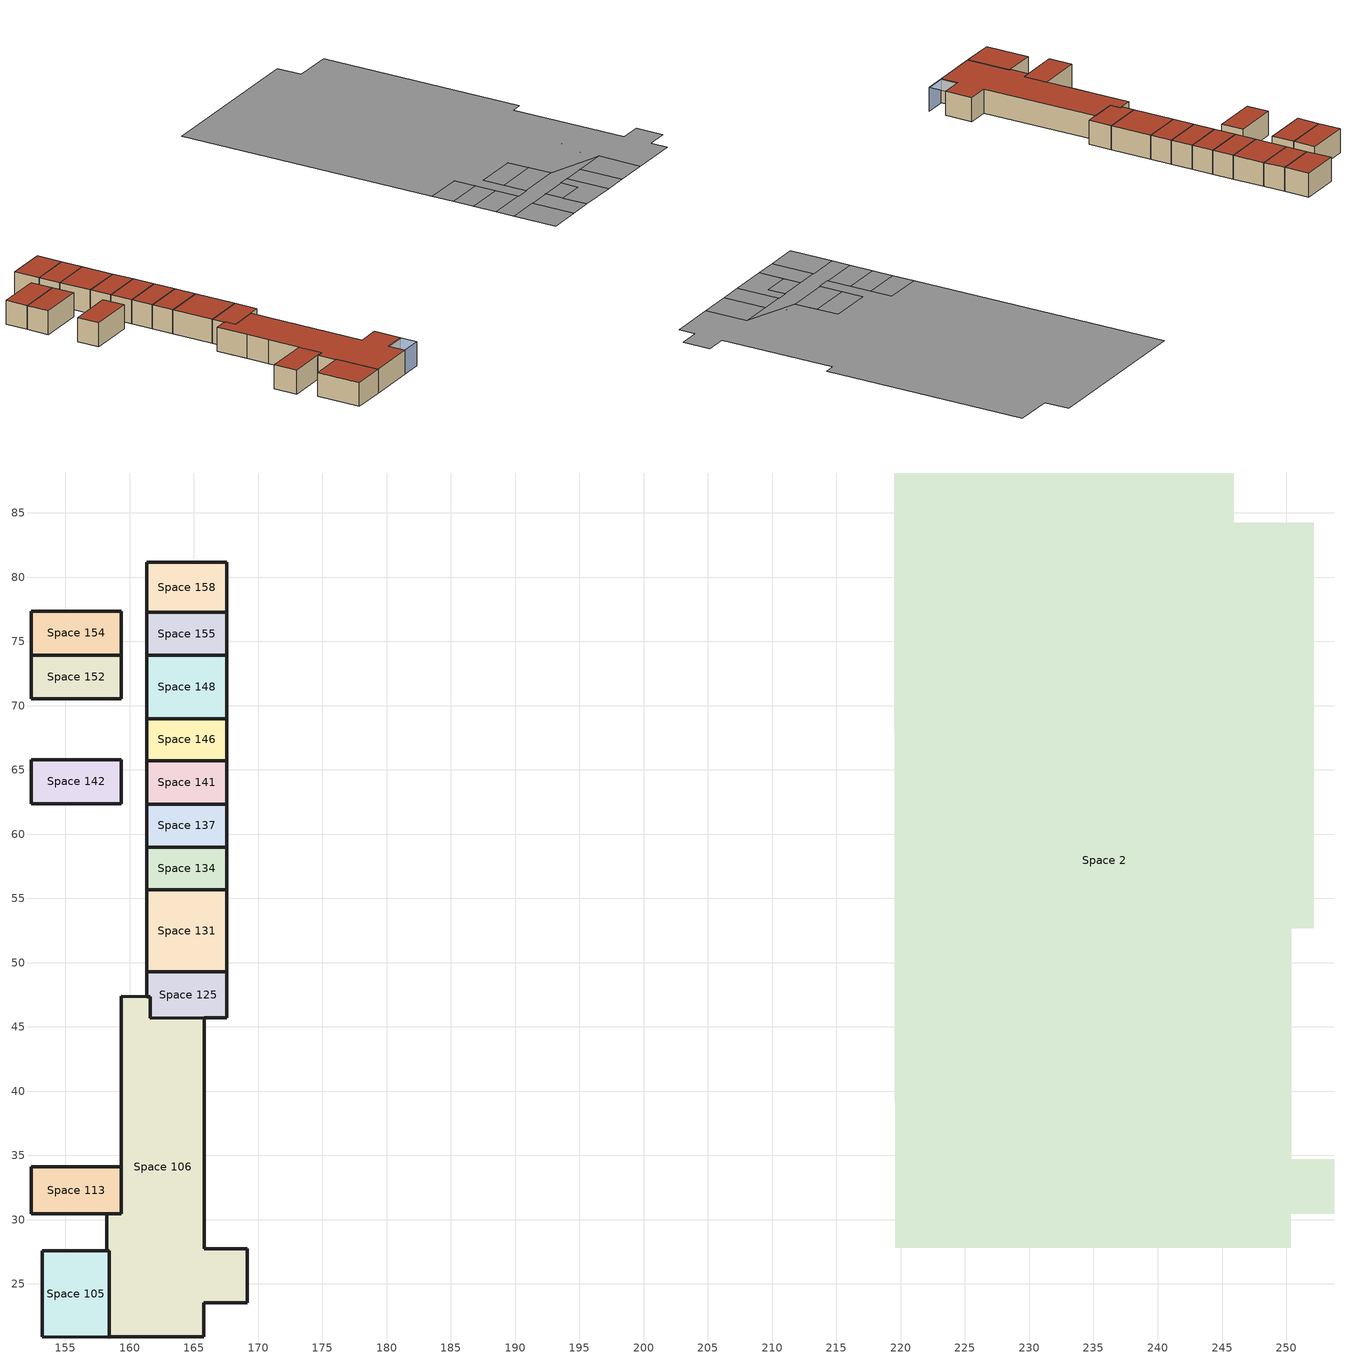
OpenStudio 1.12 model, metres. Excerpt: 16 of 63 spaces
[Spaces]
Space 105
 floor ground: 158.43,27.6 158.43,20.87 153.21,20.87 153.21,27.6 z0
 wall outside: 153.21,27.6 153.21,20.87 158.43,20.87 158.43,27.6 158.23,27.6 153.21,27.6 z0:3.66
 roof outside: 158.43,20.87 158.43,27.6 153.21,27.6 153.21,20.87 z3.66
Space 106
 floor ground: 159.35,47.38 161.33,47.36 161.61,47.36 161.61,45.69 165.81,45.72 165.81,27.76 169.15,27.76 169.15,23.53 165.78,23.53 165.78,20.87 158.43,20.87 158.43,27.6 158.23,27.6 158.23,30.46 159.35,30.46 z0
 wall outside: 159.35,47.38 159.35,42.61 159.35,39.08 159.35,34.12 159.35,30.46 158.23,30.46 158.23,27.6 158.43,27.6 158.43,20.87 165.78,20.87 165.78,23.53 169.15,23.53 169.15,27.76 165.81,27.76 165.81,45.72 161.61,45.69 161.61,47.36 161.33,47.36 159.35,47.38 z0:3.66
 roof outside: 165.78,20.87 165.78,23.53 169.15,23.53 169.15,27.76 165.81,27.76 165.81,45.72 161.61,45.69 161.61,47.36 161.33,47.36 159.35,47.38 159.35,30.46 158.23,30.46 158.23,27.6 158.43,27.6 158.43,20.87 z3.66
Space 113
 floor ground: 159.35,34.12 159.35,30.46 152.36,30.46 152.36,34.12 z0
 wall outside: 159.35,34.12 152.36,34.12 152.36,30.46 158.23,30.46 159.35,30.46 159.35,34.12 z0:3.66
 roof outside: 159.35,30.46 159.35,34.12 152.36,34.12 152.36,30.46 z3.66
Space 125
 floor ground: 167.54,49.3 167.54,45.72 165.81,45.72 161.61,45.69 161.61,47.36 161.33,47.36 161.33,49.3 z0
 wall outside: 165.81,45.72 167.54,45.72 167.54,49.3 161.33,49.3 161.33,47.36 161.61,47.36 161.61,45.69 165.81,45.72 z0:3.66
 roof outside: 161.61,45.69 165.81,45.72 167.54,45.72 167.54,49.3 161.33,49.3 161.33,47.36 161.61,47.36 z3.66
Space 131
 floor ground: 161.33,55.65 167.54,55.65 167.54,49.3 161.33,49.3 z0
 wall outside: 167.54,49.3 167.54,55.65 161.33,55.65 161.33,49.3 167.54,49.3 z0:3.66
 roof outside: 167.54,49.3 167.54,55.65 161.33,55.65 161.33,49.3 z3.66
Space 134
 floor ground: 161.33,59 167.54,59 167.54,55.65 161.33,55.65 z0
 wall outside: 167.54,55.65 167.54,59 161.33,59 161.33,55.65 167.54,55.65 z0:3.66
 roof outside: 167.54,55.65 167.54,59 161.33,59 161.33,55.65 z3.66
Space 137
 floor ground: 167.54,62.34 167.54,59 161.33,59 161.33,62.34 z0
 wall outside: 167.54,59 167.54,62.34 161.33,62.34 161.33,59 167.54,59 z0:3.66
 roof outside: 167.54,59 167.54,62.34 161.33,62.34 161.33,59 z3.66
Space 141
 floor ground: 161.33,65.72 167.54,65.72 167.54,62.34 161.33,62.34 z0
 wall outside: 167.54,62.34 167.54,65.72 161.33,65.72 161.33,62.34 167.54,62.34 z0:3.66
 roof outside: 167.54,62.34 167.54,65.72 161.33,65.72 161.33,62.34 z3.66
Space 142
 floor ground: 159.35,65.8 159.35,62.38 152.36,62.38 152.36,65.8 z0
 wall outside: 159.35,65.8 152.36,65.8 152.36,62.38 159.35,62.38 159.35,65.8 z0:3.66
 roof outside: 159.35,62.38 159.35,65.8 152.36,65.8 152.36,62.38 z3.66
Space 146
 floor ground: 161.33,68.99 167.54,68.99 167.54,65.72 161.33,65.72 z0
 wall outside: 167.54,65.72 167.54,68.99 161.33,68.99 161.33,65.72 167.54,65.72 z0:3.66
 roof outside: 167.54,65.72 167.54,68.99 161.33,68.99 161.33,65.72 z3.66
Space 148
 floor ground: 161.33,73.94 167.54,73.94 167.54,68.99 161.33,68.99 z0
 wall outside: 167.54,68.99 167.54,73.94 161.33,73.94 161.33,68.99 167.54,68.99 z0:3.66
 roof outside: 167.54,68.99 167.54,73.94 161.33,73.94 161.33,68.99 z3.66
Space 152
 floor ground: 159.35,73.93 159.35,70.53 152.36,70.53 152.36,73.93 z0
 wall outside: 159.35,73.93 152.36,73.93 152.36,70.53 159.35,70.53 159.35,73.93 z0:3.66
 roof outside: 159.35,70.53 159.35,73.93 152.36,73.93 152.36,70.53 z3.66
Space 154
 floor ground: 159.35,77.36 159.35,73.93 152.36,73.93 152.36,77.36 z0
 wall outside: 159.35,77.36 152.36,77.36 152.36,73.93 159.35,73.93 159.35,77.36 z0:3.66
 roof outside: 159.35,73.93 159.35,77.36 152.36,77.36 152.36,73.93 z3.66
Space 155
 floor ground: 167.54,77.27 167.54,73.94 161.33,73.94 161.33,77.27 z0
 wall outside: 167.54,73.94 167.54,77.27 161.33,77.27 161.33,73.94 167.54,73.94 z0:3.66
 roof outside: 167.54,73.94 167.54,77.27 161.33,77.27 161.33,73.94 z3.66
Space 158
 floor ground: 167.54,81.15 167.54,77.27 161.33,77.27 161.33,81.15 z0
 wall outside: 167.54,77.27 167.54,81.15 161.33,81.15 161.33,77.27 167.54,77.27 z0:3.66
 roof outside: 167.54,77.27 167.54,81.15 161.33,81.15 161.33,77.27 z3.66
Space 2
 floor ground: 245.91,88.1 245.91,84.22 252.12,84.22 252.12,52.67 250.39,52.67 250.39,34.71 253.73,34.71 253.73,30.48 250.35,30.48 250.35,27.82 243.01,27.82 243.01,34.55 242.81,34.55 234.73,37.41 234.73,44.39 227.8,44.39 227.8,37.41 225.71,37.41 225.71,47.79 219.55,47.79 219.51,88.1 z0; 234.17,34.55 234.17,27.82 228.19,27.82 228.19,31.69 232.48,31.69 232.48,34.55 z0; 234.73,44.39 234.73,41.05 227.8,41.05 227.8,44.39 z0; 224.57,34.55 224.57,27.82 219.57,27.82 219.56,34.55 z0; 242.81,37.41 242.81,34.55 219.56,34.55 219.56,37.41 z0; 228.19,34.55 228.19,27.82 224.57,27.82 224.57,34.55 z0; 243.92,41.07 243.92,37.41 236.93,37.41 236.93,41.07 z0; 234.73,41.05 234.73,37.41 227.8,37.41 227.8,41.05 z0; 237.78,34.55 237.78,27.82 234.17,27.82 234.17,34.55 z0; 225.71,47.79 225.71,44.38 219.55,44.38 219.55,47.79 z0; 232.48,34.55 232.48,31.69 228.19,31.69 228.19,34.55 z0; 243.01,34.55 243.01,27.82 237.78,27.82 237.78,34.55 z0; 225.71,41.05 225.71,37.41 219.56,37.41 219.55,41.05 z0; 225.71,44.38 225.71,41.05 219.55,41.05 219.55,44.38 z0; 245.91,88.1 245.91,84.22 252.12,84.22 252.12,52.67 250.39,52.67 250.39,34.71 253.73,34.71 253.73,30.48 250.35,30.48 250.35,27.82 243.01,27.82 243.01,34.55 242.81,34.55 234.73,37.41 234.73,44.39 227.8,44.39 227.8,37.41 225.71,37.41 225.71,47.79 219.55,47.79 219.51,88.1 z0
shading: 169.15,20.87 165.78,20.87 z0:3.66; 169.15,23.53 169.15,20.87 165.78,20.87 165.78,23.53 z3.66
[Building]
Building 1: Space Type=189.1-2009 - Office - OpenOffice - CZ4-8; Default Construction Set=189.1-2009 - CZ5 - Office
[Site]
Site 1
[ClimateZones]
Climate Zone Institution Name 1=ASHRAE; Climate Zone Document Name 1=ANSI/ASHRAE Standard 169; Climate Zone Document Year 1=2006; Climate Zone Institution Name 2=CEC; Climate Zone Document Name 2=California Climate Zone Descriptions; Climate Zone Document Year 2=1995
[DefaultConstructionSet]
189.1-2009 - CZ5 - Office: Default Exterior Surface Constructions=Default Surface Constructions 13; Default Interior Surface Constructions=Default Surface Constructions 14; Default Ground Contact Surface Constructions=Default Surface Constructions 15; Default Exterior SubSurface Constructions=Default Sub Surface Constructions 9; Default Interior SubSurface Constructions=Default Sub Surface Constructions 10; Interior Partition Construction=Interior Partition
[DefaultSurfaceConstructions]
Name | Floor Construction | Wall Construction | Roof Ceiling Construction
Default Surface Constructions 13 | ExtSlabCarpet 4in ClimateZone 1-8 | ASHRAE 189.1-2009 ExtWall Mass ClimateZone 5 | ASHRAE 189.1-2009 ExtRoof IEAD ClimateZone 2-5
Default Surface Constructions 14 | Interior Floor | Interior Wall | Interior Ceiling
Default Surface Constructions 15 | ExtSlabCarpet 4in ClimateZone 1-8 | ExtSlabCarpet 4in ClimateZone 1-8 | ExtSlabCarpet 4in ClimateZone 1-8
[Construction]
ExtSlabCarpet 4in ClimateZone 1-8: MAT-CC05 4 HW CONCRETE, CP02 CARPET PAD
Interior Floor: F16 Acoustic tile, F05 Ceiling air space resistance, M11 100mm lightweight concrete
Interior Wall: G01a 19mm gypsum board, F04 Wall air space resistance, G01a 19mm gypsum board
Interior Ceiling: M11 100mm lightweight concrete, F05 Ceiling air space resistance, F16 Acoustic tile
Exterior Door: F08 Metal surface, I01 25mm insulation board
Interior Window: Clear 3mm
Interior Door; Interior Partition: G05 25mm wood
ASHRAE 189.1-2009 ExtRoof IEAD ClimateZone 2-5: Roof Membrane, Roof Insulation [21], Metal Decking
ASHRAE 189.1-2009 ExtWindow ClimateZone 4-5: Theoretical Glass [207]
ASHRAE 189.1-2009 ExtWall Mass ClimateZone 5: 1IN Stucco, 8IN Concrete HW, Wall Insulation [40], 1/2IN Gypsum
[Material] Thermal Absorptance=0.9
Name | Roughness | Thickness {m} | Conductivity {W/m-K} | Density {kg/m3} | Specific Heat {J/kg-K} | Solar Absorptance | Visible Absorptance
MAT-CC05 4 HW CONCRETE | Rough | 0.1016 | 1.311 | 2240 | 836.8 | 0.85 | 0.85
1IN Stucco | Smooth | 0.0253 | 0.6918 | 1858 | 837 | 0.92 | 0.92
8IN Concrete HW | MediumRough | 0.2033 | 1.7296 | 2243 | 837 | 0.65 | 0.65
1/2IN Gypsum | Smooth | 0.0127 | 0.16 | 784.9 | 830 | 0.4 | 0.4
Roof Membrane | VeryRough | 0.0095 | 0.16 | 1121.29 | 1460 | 0.7 | 0.7
Metal Decking | MediumSmooth | 0.0015 | 45.006 | 7680 | 418.4 | 0.6 | 0.6
F16 Acoustic tile | MediumSmooth | 0.0191 | 0.06 | 368 | 590 | 0.3 | 0.3
M11 100mm lightweight concrete | MediumRough | 0.1016 | 0.53 | 1280 | 840 | 0.5 | 0.5
G01a 19mm gypsum board | MediumSmooth | 0.019 | 0.16 | 800 | 1090 | 0.4 | 0.4
F08 Metal surface | Smooth | 0.0008 | 45.28 | 7824 | 500 | 0.7 | 0.7
I01 25mm insulation board | MediumRough | 0.0254 | 0.03 | 43 | 1210 | 0.6 | 0.6
G05 25mm wood | MediumSmooth | 0.0254 | 0.15 | 608 | 1630 | 0.5 | 0.5
Roof Insulation [21] | MediumRough | 0.2105 | 0.049 | 265 | 836.8 | 0.7 | 0.7
Wall Insulation [40] | MediumRough | 0.0794 | 0.0432 | 91 | 837 | 0.5 | 0.5
[Material:NoMass]
CP02 CARPET PAD: Roughness=Smooth; Thermal Resistance {m2-K/W}=0.1; Thermal Absorptance=0.9; Solar Absorptance=0.8; Visible Absorptance=0.8
[Material:AirGap]
Name | Thermal Resistance {m2-K/W}
F05 Ceiling air space resistance | 0.18
F04 Wall air space resistance | 0.15
[DefaultSubSurfaceConstructions]
Name | Fixed Window Construction | Operable Window Construction | Door Construction | Tubular Daylight Dome Construction | Tubular Daylight Diffuser Construction
Default Sub Surface Constructions 9 | ASHRAE 189.1-2009 ExtWindow ClimateZone 4-5 | ASHRAE 189.1-2009 ExtWindow ClimateZone 4-5 | Exterior Door | Interior Window | Interior Window
Default Sub Surface Constructions 10 | Interior Window | Interior Window | Interior Door
[WindowMaterial:Glazing] Optical Data Type=SpectralAverage; Thickness {m}=0.003; Back Side Solar Reflectance at Normal Incidence=0; Back Side Visible Reflectance at Normal Incidence=0; Infrared Transmittance at Normal Incidence=0; Dirt Correction Factor for Solar and Visible Transmittance=1; Solar Diffusing=No
Name | Solar Transmittance at Normal Incidence | Front Side Solar Reflectance at Normal Incidence | Visible Transmittance at Normal Incidence | Front Side Visible Reflectance at Normal Incidence | Front Side Infrared Hemispherical Emissivity | Back Side Infrared Hemispherical Emissivity | Conductivity {W/m-K}
Clear 3mm | 0.837 | 0.075 | 0.898 | 0.081 | 0.84 | 0.84 | 0.9
Theoretical Glass [207] | 0.3311 | 0.6189 | 0.44 | 0.51 | 0.9 | 0.9 | 0.0133
[WindowMaterial:Blind]
Window Material Blind 1: Slat Width {m}=0.025; Slat Separation {m}=0.01875; Front Side Slat Beam Solar Reflectance=0.5; Back Side Slat Beam Solar Reflectance=0.5; Front Side Slat Diffuse Solar Reflectance=0.5; Back Side Slat Diffuse Solar Reflectance=0.5; Slat Beam Visible Transmittance=0
[SpaceType]
189.1-2009 - Office - OpenOffice - CZ4-8: Default Schedule Set=189.1-2009 - Office - OpenOffice - CZ4-8 Schedule Set; Design Specification Outdoor Air Object=189.1-2009 - Office - OpenOffice - CZ4-8 Ventilation; Standards Building Type=Office; Standards Space Type=OpenOffice
[DefaultScheduleSet]
189.1-2009 - Office - OpenOffice - CZ4-8 Schedule Set: Number of People Schedule=Office Work Occ; People Activity Level Schedule=Office Activity; Lighting Schedule=Office Bldg Light; Electric Equipment Schedule=Office Bldg Equip; Infiltration Schedule=Office Infil Quarter On
[Lights:Definition]
189.1-2009 - Office - OpenOffice - CZ4-8 Lights Definition: Design Level Calculation Method=Watts/Area; Watts per Space Floor Area {W/m2}=10.6563
[Lights]
189.1-2009 - Office - OpenOffice - CZ4-8 Lights: Lights Definition=189.1-2009 - Office - OpenOffice - CZ4-8 Lights Definition; Space or SpaceType=189.1-2009 - Office - OpenOffice - CZ4-8
[DesignSpecification:OutdoorAir]
189.1-2009 - Office - OpenOffice - CZ4-8 Ventilation: Outdoor Air Method=Sum; Outdoor Air Flow per Person {m3/s-person}=0.00943895
[People:Definition]
189.1-2009 - Office - OpenOffice - CZ4-8 People Definition: Number of People Calculation Method=People/Area; People per Space Floor Area {person/m2}=0.0565105; Fraction Radiant=0.3
[People]
189.1-2009 - Office - OpenOffice - CZ4-8 People: People Definition=189.1-2009 - Office - OpenOffice - CZ4-8 People Definition; Space or SpaceType=189.1-2009 - Office - OpenOffice - CZ4-8
[SpaceInfiltration:DesignFlowRate]
189.1-2009 - Office - OpenOffice - CZ4-8 Infiltration: Space or SpaceType=189.1-2009 - Office - OpenOffice - CZ4-8; Design Flow Rate Calculation Method=Flow/ExteriorArea; Flow per Exterior Surface Area {m3/s-m2}=0.000226568
[ElectricEquipment:Definition]
189.1-2009 - Office - OpenOffice - CZ4-8 Electric Equipment Definition: Design Level Calculation Method=Watts/Area; Watts per Space Floor Area {W/m2}=7.64238
[ElectricEquipment]
189.1-2009 - Office - OpenOffice - CZ4-8 Electric Equipment: Electric Equipment Definition=189.1-2009 - Office - OpenOffice - CZ4-8 Electric Equipment Definition; Space or SpaceType=189.1-2009 - Office - OpenOffice - CZ4-8
[ShadingControl]
Shading Control 1: Shading Type=InteriorBlind; Shading Device Material=Window Material Blind 1
[Space]
Name | Building Story
Space 105; Space 106; Space 113; Space 125; Space 131; Space 134; Space 137; Space 141; Space 142; Space 146; Space 148; Space 152; Space 154; Space 155; Space 158 | Building Story 1
Space 2
[BuildingStory]
Building Story 1: Nominal Z Coordinate {m}=0; Nominal Floor to Floor Height {m}=3.6576
[Schedule:Ruleset]
Name | Default Day Schedule | Summer Design Day Schedule | Winter Design Day Schedule
Office Bldg Light | Office Bldg Light Default Schedule | Office Bldg Light Summer Design Day | Office Bldg Light Winter Design Day
Office Activity | Office Activity Default Schedule | Office Activity Summer Design Day | Office Activity Winter Design Day
Office Infil Quarter On | Office Infil Quarter On Default Schedule | Office Infil Quarter On Summer Design Day | Office Infil Quarter On Winter Design Day
Office Bldg Equip | Office Bldg Equip Default Schedule | Office Bldg Equip Summer Design Day | Office Bldg Equip Winter Design Day
Office Work Occ | Office Bldg Occ Default Schedule | Office Bldg Occ Summer Design Day | Office Bldg Occ Winter Design Day
[Schedule:Day]
Office Bldg Light Default Schedule: 5, 0, 0.05, 7, 0, 0.1, 8, 0, 0.3, 17, 0, 0.9, 18, 0, 0.7, 20, 0, 0.5, 22, 0, 0.3, 23, 0, 0.1, 24, 0, 0.05
Office Bldg Light Summer Design Day; Office Infil Quarter On Rule 1 Day Schedule; Office Bldg Equip Summer Design Day: 24, 0, 1
Office Bldg Light Winter Design Day; Office Bldg Equip Winter Design Day; Office Bldg Occ Winter Design Day; Office Bldg Occ Rule 1 Day Schedule: 24, 0, 0
Office Bldg Light Rule 1 Day Schedule: 24, 0, 0.05
Office Bldg Light Rule 2 Day Schedule: 6, 0, 0.05, 8, 0, 0.1, 14, 0, 0.5, 17, 0, 0.15, 24, 0, 0.05
Office Activity Default Schedule; Office Activity Summer Design Day; Office Activity Winter Design Day: 24, 0, 132
Office Infil Quarter On Default Schedule; Office Infil Quarter On Summer Design Day: 6, 0, 1, 22, 0, 0.25, 24, 0, 1
Office Infil Quarter On Winter Design Day; Office Infil Quarter On Rule 2 Day Schedule: 6, 0, 1, 18, 0, 0.25, 24, 0, 1
Office Bldg Equip Default Schedule: 8, 0, 0.4, 12, 0, 0.9, 13, 0, 0.8, 17, 0, 0.9, 18, 0, 0.8, 20, 0, 0.6, 22, 0, 0.5, 24, 0, 0.4
Office Bldg Equip Rule 1 Day Schedule: 24, 0, 0.3
Office Bldg Equip Rule 2 Day Schedule: 6, 0, 0.3, 8, 0, 0.4, 14, 0, 0.5, 17, 0, 0.35, 24, 0, 0.3
Office Bldg Occ Default Schedule: 6, 0, 0, 7, 0, 0.1, 8, 0, 0.2, 12, 0, 0.85, 13, 0, 0.5, 17, 0, 0.85, 18, 0, 0.7, 20, 0, 0.4, 22, 0, 0.1, 24, 0, 0.05
Office Bldg Occ Summer Design Day: 6, 0, 0, 22, 0, 1, 24, 0, 0.05
Office Bldg Occ Rule 2 Day Schedule: 6, 0, 0, 8, 0, 0.1, 14, 0, 0.4, 17, 0, 0.1, 24, 0, 0
[Schedule:Rule] Apply Monday=No; Apply Tuesday=No; Apply Wednesday=No; Apply Thursday=No; Apply Friday=No; Date Specification Type=DateRange; Start Month=1; Start Day=1; End Month=12; End Day=31
Name | Schedule Ruleset | Rule Order | Day Schedule | Apply Sunday | Apply Saturday
Office Bldg Light Rule 1 | Office Bldg Light | 0 | Office Bldg Light Rule 1 Day Schedule | Yes | No
Office Bldg Light Rule 2 | Office Bldg Light | 1 | Office Bldg Light Rule 2 Day Schedule | No | Yes
Office Infil Quarter On Rule 1 | Office Infil Quarter On | 0 | Office Infil Quarter On Rule 1 Day Schedule | Yes | No
Office Infil Quarter On Rule 2 | Office Infil Quarter On | 1 | Office Infil Quarter On Rule 2 Day Schedule | No | Yes
Office Bldg Equip Rule 1 | Office Bldg Equip | 0 | Office Bldg Equip Rule 1 Day Schedule | Yes | No
Office Bldg Equip Rule 2 | Office Bldg Equip | 1 | Office Bldg Equip Rule 2 Day Schedule | No | Yes
Office Work Occ Rule 1 | Office Work Occ | 0 | Office Bldg Occ Rule 1 Day Schedule | Yes | No
Office Work Occ Rule 2 | Office Work Occ | 1 | Office Bldg Occ Rule 2 Day Schedule | No | Yes
